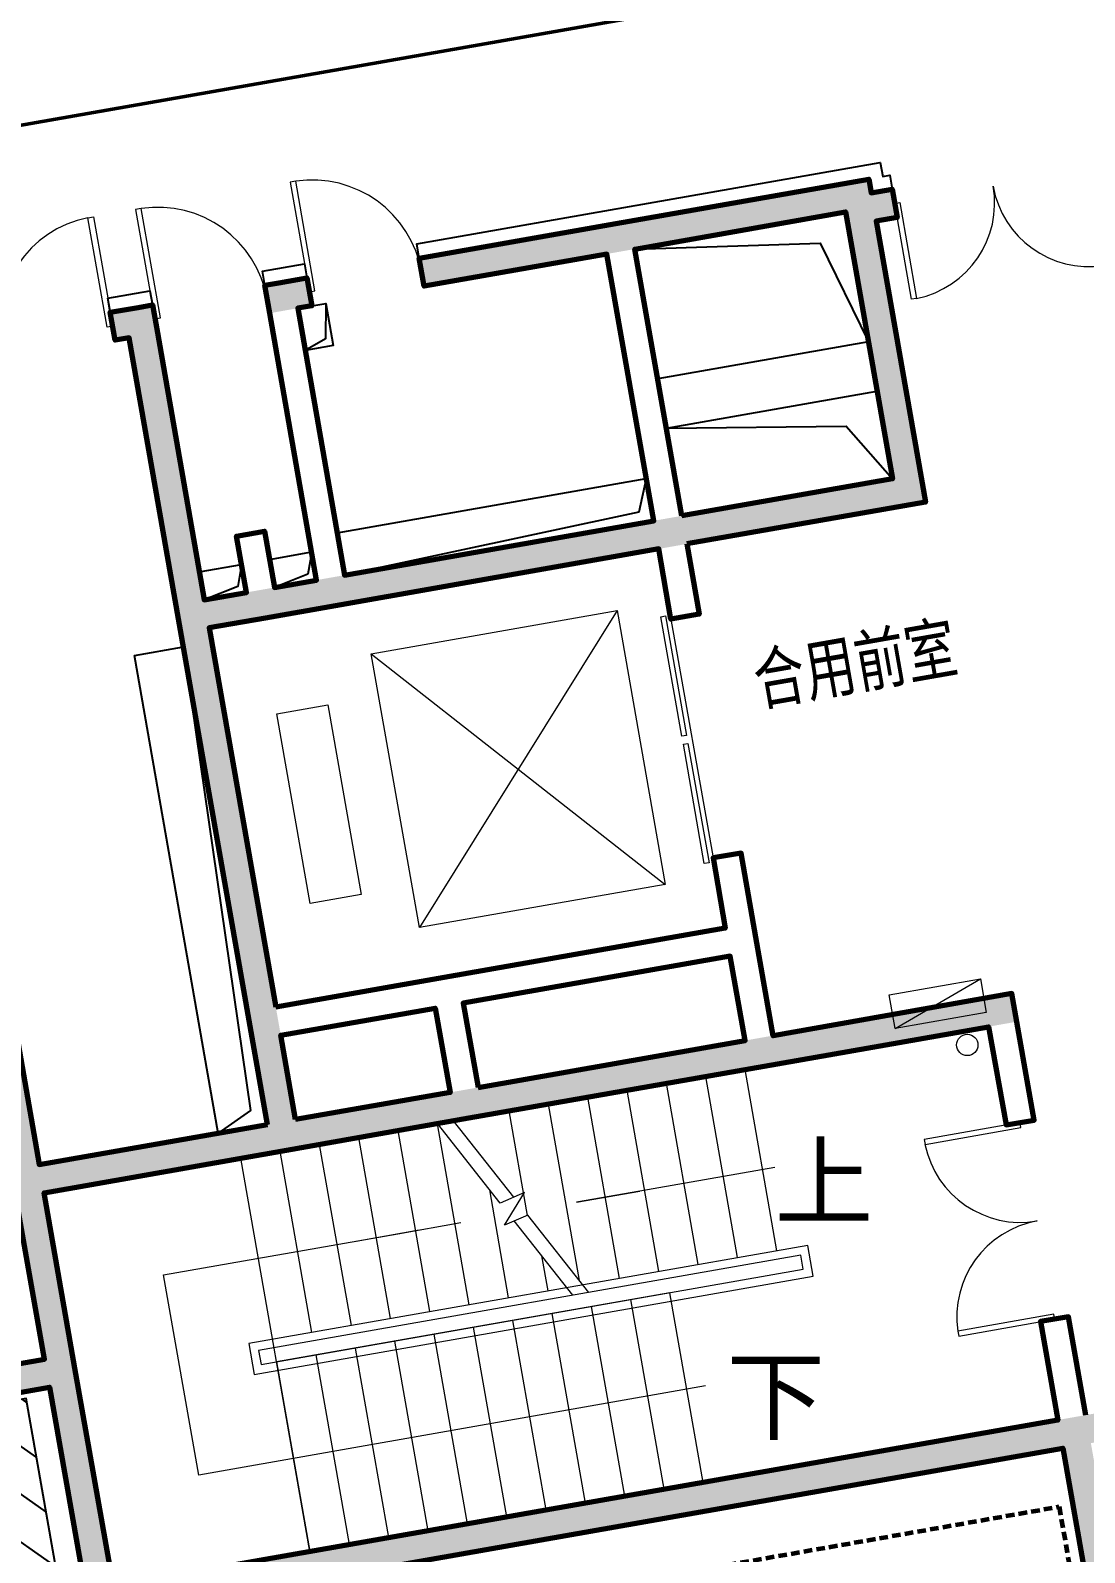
# Model space of a CAD drawing. Extents: x 268762 to 375185, y -23962 to 35476.
# Drawn here: x 289451 to 296842, y 3933 to 14606 of the extents above; entities that cross this region are included whole.
import ezdxf

# ---------------------------------------------------------------- set-up
doc = ezdxf.new("R2010")
doc.units = 0
doc.header["$LTSCALE"] = 400
doc.header["$MEASUREMENT"] = 0
doc.linetypes.add('DASHED', pattern=[0.75, 0.5, -0.25])
doc.layers.get('0').update_dxf_attribs({"color": 8})
for name, color, linetype, lineweight in [('A05-307S$0$BP_07__消火栓标注', 8, 'Continuous', 9), ('A05-307S$0$BP_07_A-DOOR', 8, 'Continuous', 13), ('A05-307S$0$BP_07_A-FLOR-EVTR', 8, 'Continuous', 13), ('A05-307S$0$BP_07_A-PATT-WALL', 8, 'Continuous', 13), ('A05-307S$0$BP_07_A-WALL-FULL', 8, 'Continuous', 70), ('A05-307S$0$BP_07_PUB_TEXT', 8, 'Continuous', 9), ('A05-307S$0$BP_07_SHADE80', 8, 'Continuous', 25), ('A05-307S$0$BP_07_STAIR', 8, 'Continuous', 9), ('A05-307S$0$PP_07_A-ANNO-RMNA-CH', 8, 'Continuous', 13), ('A05-307S$0$PP_07_A-WALL-BLCK', 8, 'Continuous', 25), ('建筑-轴线编号标注', 3, 'Continuous', 25), ('暖通-空调-冷水回水管', 4, 'DASHED', 60), ('暖通-送风-2D边线', 2, 'Continuous', 50)]:
    doc.layers.add(name, color=color, linetype=linetype, lineweight=lineweight)
doc.styles.add('A05-307S$0$Standard', font='txt')

# ---------------------------------------------------------------- blocks, each defined once
blk = doc.blocks.new('A05-307S$0$A05_307S_dwg_GPS_xf_消火栓单平-V1-Level 1')
at = {"layer": 'A05-307S$0$BP_07__消火栓标注', "color": 0}
blk.add_lwpolyline([(-325, -240), (-325, 0), (325, 0), (325, -240), (-325, -240), (325, 0)], dxfattribs=at)
blk = doc.blocks.new('_recthole')
h = blk.add_hatch()
h.set_pattern_fill('ANSI31', color=0, style=0)
h.paths.add_polyline_path([(0.5, 0.5), (-0.5, 0.5), (-0.5, -0.5), (-0.2454, 0.2419)])
at = {"color": 0}
for p, q in [((-0.2454, 0.2419), (0.5, 0.5)), ((-0.5, -0.5), (-0.2454, 0.2419))]:
    blk.add_line(p, q, dxfattribs=at)
blk.add_lwpolyline([(-0.5, -0.5), (0.5, -0.5), (0.5, 0.5), (-0.5, 0.5)], close=True, dxfattribs=at)

msp = doc.modelspace()

# ---------------------------------------------------------------- hatches: boundary and pattern name
at = {"layer": 'A05-307S$0$BP_07_A-PATT-WALL'}
h = msp.add_hatch(color=8, dxfattribs=at)
h.paths.add_polyline_path([(297735, -126), (297648, 366), (297451, 332), (297503, 36), (291397, -1037), (291414, -1135), (290035, -1378), (290018, -1279), (288737, -1504), (287638, 4750), (289584, 5092), (290388, 512), (290585, 547), (290066, 3501), (296690, 4665), (297192, 1809), (297389, 1844), (296887, 4700), (297034, 4726), (297000, 4923), (290032, 3698), (289547, 6456), (296367, 7655), (296333, 7852), (291310, 6969), (290704, 10416), (294053, 11005), (294018, 11202), (290669, 10613), (290306, 12681), (290010, 12630), (290045, 12433), (290144, 12450), (291113, 6934), (289512, 6653), (288837, 10494), (288640, 10460), (288909, 8933), (286963, 8591), (286946, 8690), (286749, 8655), (286818, 8261), (287015, 8296), (286998, 8394), (288943, 8736), (289549, 5289), (287604, 4947), (287119, 7705), (286922, 7670), (288575, -1736), (297085, -240)])
h.paths.add_polyline_path([(286842, 9281), (286401, 11792), (286203, 11763), (286645, 9246)])
h.paths.add_polyline_path([(295327, 12422), (295381, 13269), (295529, 13295), (295494, 13492), (295346, 13466), (295329, 13564), (292177, 13010), (292212, 12813), (295167, 13333), (295184, 13234)])
h.paths.add_polyline_path([(295727, 11299), (295327, 12422), (295495, 11461)], flags=17)
h.paths.add_polyline_path([(288354, 12092), (288346, 12134), (288437, 12157), (288527, 12224)], flags=17)
h.paths.add_polyline_path([(291424, 12675), (291389, 12872), (291094, 12820), (291129, 12623), (291325, 12658)])
h.paths.add_polyline_path([(289257, 12294), (289223, 12491), (286169, 11955), (286202, 11766)])
h = msp.add_hatch(color=8, dxfattribs=at)
h.paths.add_polyline_path([(295727, 11299), (295381, 13269), (295327, 12422), (295659, 11490)], flags=0)
h.paths.add_polyline_path([(295727, 11299), (295495, 11461), (294018, 11202), (294053, 11005), (295077, 11185)], flags=0)

# ---------------------------------------------------------------- linework, layer by layer
at = {"layer": 'A05-307S$0$BP_07__消火栓标注', "color": 8}
msp.add_circle((296020, 7492), 75, dxfattribs=at)
at = {"layer": 'A05-307S$0$BP_07_A-DOOR', "color": 8}
for points in [[(291272, 13542), (291407, 12773), (291446, 12780), (291311, 13549)], [(290188, 13351), (290323, 12583), (290363, 12590), (290228, 13358)], [(295629, 12721), (295511, 13393), (295546, 13399), (295664, 12727)], [(289893, 13299), (290028, 12531), (289988, 12524), (289853, 13292)], [(295718, 6830), (295724, 6795), (296396, 6914), (296390, 6948)], [(295960, 5451), (296632, 5569), (296626, 5604), (295954, 5485)]]:
    msp.add_lwpolyline(points, close=True, dxfattribs=at)
for centre, radius, start, end in [((291426, 12777), 780, 9.9667, 98.4975), ((295529, 13396), 683, 281.436, 9.9667), ((296873, 13632), 682, 189.9667, 278.4975), ((290343, 12586), 780, 9.9667, 98.4975), ((290008, 12528), 780, 101.436, 189.9667), ((296393, 6931), 683, 191.436, 279.9667), ((296629, 5586), 682, 99.9667, 188.4975)]:
    msp.add_arc(centre, radius, start, end, dxfattribs=at)
at = {"layer": 'A05-307S$0$BP_07_A-FLOR-EVTR', "color": 8}
for p, q in [((293564, 10538), (292178, 8315)), ((293942, 10478), (294237, 8803))]:
    msp.add_line(p, q, dxfattribs=at)
msp.add_lwpolyline([(291840, 10235), (293564, 10538), (293901, 8617), (292178, 8315), (291840, 10235), (293901, 8617)], dxfattribs=at)
for points in [[(294052, 9663), (294019, 9657), (293872, 10494), (293905, 10500)], [(291178, 9814), (291535, 9877), (291769, 8547), (291412, 8485)], [(294209, 8770), (294176, 8764), (294029, 9601), (294061, 9607)]]:
    msp.add_lwpolyline(points, close=True, dxfattribs=at)
at = {"layer": 'A05-307S$0$BP_07_A-WALL-FULL', "color": 8}
for points in [[(291113, 6934), (290992, 7624), (290490, 10480), (290144, 12450), (290045, 12433), (290010, 12630), (290207, 12664), (290306, 12681), (290341, 12485), (290669, 10613), (290965, 10665), (290896, 11059), (291093, 11094), (291162, 10700), (291457, 10752), (291129, 12623), (291094, 12820), (291192, 12837), (291389, 12872), (291424, 12675), (291325, 12658), (291654, 10786), (293821, 11167), (293492, 13038), (292212, 12813), (292177, 13010), (293556, 13253), (295329, 13564), (295346, 13466), (295494, 13492), (295529, 13295), (295381, 13269), (295727, 11299), (294053, 11005)], [(286169, 11955), (288139, 12301), (288533, 12370), (289223, 12491), (289257, 12294), (288543, 12169), (289123, 8869), (289512, 6653), (291113, 6934)], [(294053, 11005), (294139, 10512), (293942, 10478), (293856, 10970), (291590, 10572), (291098, 10485), (290704, 10416), (291171, 7757)], [(296852, 4897), (296731, 5586), (296534, 5552), (296655, 4862), (290032, 3698), (289763, 5225), (289547, 6456), (291246, 6755), (292526, 6980), (294595, 7343), (296170, 7620), (296292, 6931), (296489, 6965), (296333, 7852), (294659, 7557), (294537, 8247), (294434, 8838), (294237, 8803), (294323, 8311), (292353, 7965), (291171, 7757)], [(284210, -2604), (288592, -1834), (286957, 7473), (287154, 7508), (287604, 4947), (289549, 5289), (289333, 6520), (288943, 8736), (286998, 8394)], [(290880, -1128), (290066, 3501), (296690, 4665), (297192, 1809)]]:
    msp.add_lwpolyline(points, dxfattribs=at)
for points in [[(294018, 11202), (293689, 13073), (295167, 13333), (295495, 11461)], [(292590, 7194), (294462, 7523), (294358, 8114), (292486, 7785)], [(291310, 6969), (291206, 7560), (292289, 7750), (292393, 7159)], [(288737, -1504), (287638, 4750), (289584, 5092), (289852, 3565), (290683, -1162)]]:
    msp.add_lwpolyline(points, close=True, dxfattribs=at)
at = {"layer": 'A05-307S$0$BP_07_SHADE80', "color": 8}
for points in [[(293689, 13073), (295167, 13333), (295327, 12422), (293849, 12162), (293689, 13073), (294988, 13115), (295327, 12422)], [(291522, 12692), (291520, 12444), (291377, 12362)], [(293910, 11817), (295387, 12077), (295495, 11461), (294018, 11202), (293910, 11817), (295171, 11831), (295495, 11461)], [(293769, 11463), (293717, 11229), (291654, 10786)], [(291423, 10949), (291396, 10793), (291162, 10700)], [(290930, 10862), (290904, 10707), (290669, 10613)], [(290524, 10283), (290994, 7033), (290768, 6874)]]:
    msp.add_lwpolyline(points, dxfattribs=at)
for points in [[(291325, 12658), (291522, 12692), (291574, 12397), (291377, 12362)], [(291602, 11082), (293769, 11463), (293821, 11167), (291654, 10786)], [(291127, 10897), (291423, 10949), (291457, 10752), (291162, 10700)], [(290635, 10810), (290930, 10862), (290965, 10665), (290669, 10613)], [(290180, 10223), (290524, 10283), (291113, 6934), (290768, 6874)]]:
    msp.add_lwpolyline(points, close=True, dxfattribs=at)
at = {"layer": 'A05-307S$0$BP_07_STAIR', "color": 8}
for p, q in [((294409, 6001), (294186, 7271)), ((294685, 6049), (294462, 7320)), ((293858, 5904), (293634, 7174)), ((294133, 5952), (293910, 7223)), ((293300, 5841), (293083, 7078)), ((293582, 5855), (293359, 7126)), ((292528, 5670), (292305, 6939)), ((292936, 6297), (292807, 7029)), ((291976, 5573), (291753, 6844)), ((292252, 5622), (292029, 6892)), ((291425, 5476), (291202, 6747)), ((291701, 5525), (291477, 6795)), ((292804, 5719), (292671, 6476)), ((291734, 6117), (292177, 6195)), ((293255, 5737), (292843, 6258)), ((293080, 5767), (293036, 6013)), ((293383, 5658), (293617, 4328)), ((293659, 5707), (293892, 4377)), ((292831, 5561), (293065, 4232)), ((293107, 5610), (293341, 4280)), ((292280, 5464), (292514, 4135)), ((292556, 5513), (292789, 4183)), ((291728, 5367), (291962, 4038)), ((292004, 5416), (292238, 4086)), ((291453, 5319), (291686, 3989))]:
    msp.add_line(p, q, dxfattribs=at)
for points in [[(294511, 7328), (292416, 6960), (292839, 6424)], [(293366, 5757), (292938, 6299), (292775, 6228), (292916, 6457), (292744, 6383), (292304, 6941), (290926, 6698), (289547, 6456), (290032, 3698), (291410, 3941), (290926, 6698)], [(294670, 6633), (293723, 6467), (293280, 6389), (293723, 6467)], [(294184, 5101), (290631, 4476), (290384, 5880), (292026, 6168), (292469, 6246)]]:
    msp.add_lwpolyline(points, dxfattribs=at)
for points in [[(291020, 5182), (294940, 5871), (294902, 6087), (290982, 5399)], [(291068, 5251), (294870, 5919), (294853, 6018), (291051, 5350)], [(294168, 4425), (293935, 5755), (291177, 5270), (291410, 3941)]]:
    msp.add_lwpolyline(points, close=True, dxfattribs=at)
at = {"layer": 'A05-307S$0$PP_07_A-WALL-BLCK', "color": 8}
for points in [[(292177, 13010), (292160, 13109), (295410, 13680), (295427, 13581), (295477, 13590), (295494, 13492)], [(291094, 12820), (291077, 12918), (291372, 12970), (291389, 12872)], [(290010, 12630), (289993, 12728), (290289, 12780), (290306, 12681)]]:
    msp.add_lwpolyline(points, dxfattribs=at)
at = {"layer": '暖通-空调-冷水回水管', "color": 8, "ltscale": 0.3}
for p, q in [((291416, 3333), (296664, 4255)), ((296664, 4255), (297495, -473))]:
    msp.add_line(p, q, dxfattribs=at)
at = {"layer": '暖通-送风-2D边线'}
msp.add_line((360487, 26436), (281693, 12589), dxfattribs=at)

# ---------------------------------------------------------------- block references
at = {"color": 1, "rotation": 9.966749972722557}
msp.add_blockref('A05-307S$0$A05_307S_dwg_GPS_xf_消火栓单平-V1-Level 1', (295792, 7899), dxfattribs=at)
at = {"layer": '建筑-轴线编号标注', "color": 8, "xscale": 2199.999999999963, "yscale": 1750.000000000003, "rotation": 279.9667499725452}
msp.add_blockref('_recthole', (288749, 3778), dxfattribs=at)

# ---------------------------------------------------------------- texts
at = {"layer": 'A05-307S$0$BP_07_PUB_TEXT', "color": 8, "char_height": 506.38, "width": 814.15, "attachment_point": 1, "line_spacing_factor": 1.111111, "style": 'A05-307S$0$Standard'}
for s, insert in [('\\fSIMPLEX|b0|i0|c134|p2|;上', (294669, 6789)), ('\\fSIMPLEX|b0|i0|c134|p2|;下', (294332, 5283))]:
    msp.add_mtext(s, dxfattribs=dict(at, insert=insert))
at = {"layer": 'A05-307S$0$PP_07_A-ANNO-RMNA-CH', "color": 0, "lineweight": 35, "insert": (295202, 10340), "char_height": 350.42, "width": 1744.26, "attachment_point": 2, "rotation": 9.9667, "line_spacing_factor": 0.938532, "style": 'A05-307S$0$Standard'}
msp.add_mtext('\\f黑体|b0|i0|c134|p34|;\\W.75;合用前室', dxfattribs=at)

doc.saveas('drawing.dxf')
